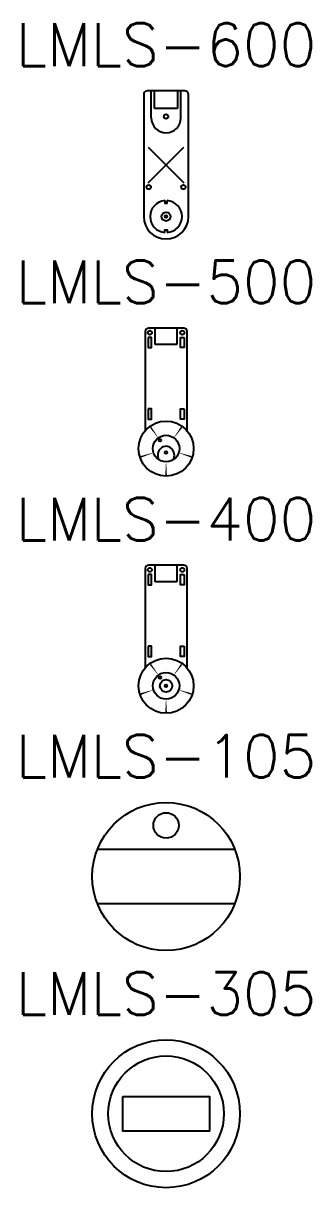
# Model space of a CAD drawing. Header units: inches. Extents: x -312 to 59, y -182 to 37.
# Drawn here: x -220.83 to -219.21, y 21.86 to 28.39 of the extents above; entities that cross this region are included whole.
import ezdxf

# ---------------------------------------------------------------- set-up
doc = ezdxf.new("R2010")
doc.units = ezdxf.units.IN
doc.header["$MEASUREMENT"] = 0
doc.set_wipeout_variables(frame=1)
doc.header["$PDMODE"] = 3
doc.header["$PDSIZE"] = 0.1
doc.linetypes.add('HIDDEN', pattern=[0.375, 0.25, -0.125])
doc.styles.add('ROMANS', font='ROMANS.shx')

# ---------------------------------------------------------------- blocks, each defined once
blk = doc.blocks.new('LMLS-600')
at = {"insert": (0, 0.6743), "char_height": 0.24, "width": 5.724, "attachment_point": 5, "style": 'ROMANS'}
blk.add_mtext('LMLS-600', dxfattribs=at)
blk.add_wipeout([(-0.1544, -0.415), (0.1544, -0.415), (0.1544, 0.415), (-0.1544, 0.415)])
for p, q in [((-0.0831, 0.2638), (-0.0831, 0.415)), ((-0.0648, 0.3158), (-0.0648, 0.415)), ((0.0648, 0.415), (0.0648, 0.3158)), ((0.0831, 0.2638), (0.0831, 0.415)), ((0.0648, 0.3158), (-0.0648, 0.3158))]:
    blk.add_line(p, q)
blk.add_lwpolyline([(0.1257, -0.2893), (0.1257, 0.3954, 0.414214), (0.1061, 0.415), (-0.1061, 0.415, 0.414214), (-0.1257, 0.3954), (-0.1257, -0.2893)], format="xyb")
for points in [[(-0.0067, -0.2), (-0.0067, -0.2141), (0.0067, -0.2141), (0.0067, -0.2)], [(-0.0067, -0.3785), (-0.0067, -0.3644), (0.0067, -0.3644), (0.0067, -0.3785)]]:
    blk.add_lwpolyline(points)
for centre, radius in [((0, 0.2715), 0.0123), ((-0.0975, -0.1244), 0.0123), ((0.0975, -0.1244), 0.0123), ((0, -0.2893), 0.0251), ((0, -0.2893), 0.00707)]:
    blk.add_circle(centre, radius)
for centre, radius, start, end in [((0, 0.2638), 0.0831, 180, 0), ((0, -0.2893), 0.0895, 94.31882, 265.68118), ((0, -0.2893), 0.0895, 274.31882, 85.68118), ((0, -0.2893), 0.1257, 180, 360)]:
    blk.add_arc(centre, radius, start, end)
blk = doc.blocks.new('LMLS-500')
at = {"insert": (0, 0.6743), "char_height": 0.24, "width": 5.724, "attachment_point": 5, "style": 'ROMANS'}
blk.add_mtext('LMLS-500', dxfattribs=at)
blk.add_wipeout([(-0.1544, -0.415), (0.1544, -0.415), (0.1544, 0.415), (-0.1544, 0.415)])
at = {"linetype": 'HIDDEN'}
for p, q in [((-0.0605, 0.3224), (-0.0605, 0.415)), ((0.0605, 0.415), (0.0605, 0.3224)), ((0.0605, 0.3224), (-0.0605, 0.3224))]:
    blk.add_line(p, q, dxfattribs=at)
for points, format in [([(0.1175, -0.1604), (0.1175, 0.3967, 0.414214), (0.0991, 0.415), (-0.0991, 0.415, 0.414214), (-0.1175, 0.3967), (-0.1175, -0.1604)], "xyb"), ([(-0.0873, -0.1405, 0.00917, 0.00229, 0), (-0.0482, -0.1943, 0, 0, 0)], "xyseb"), ([(0.0873, -0.1405, 0.00917, 0.00229, 0), (0.0482, -0.1943, 0, 0, 0)], "xyseb"), ([(-0.1412, -0.3065, 0.00917, 0.00229, 0), (-0.078, -0.286, 0, 0, 0)], "xyseb"), ([(0.1412, -0.3065, 0.00917, 0.00229, 0), (0.078, -0.286, 0, 0, 0)], "xyseb"), ([(0, -0.4091, 0.00917, 0.00229, 0), (0, -0.3426, 0, 0, 0)], "xyseb")]:
    blk.add_lwpolyline(points, format=format)
for points in [[(-0.1007, 0.3632), (-0.1007, 0.3055), (-0.0815, 0.3055), (-0.0815, 0.3632)], [(0.1007, 0.3632), (0.1007, 0.3055), (0.0815, 0.3055), (0.0815, 0.3632)], [(-0.1007, -0.0381), (-0.1007, -0.0958), (-0.0815, -0.0958), (-0.0815, -0.0381)], [(0.1007, -0.0381), (0.1007, -0.0958), (0.0815, -0.0958), (0.0815, -0.0381)]]:
    blk.add_lwpolyline(points, close=True)
for centre, radius in [((-0.0911, 0.3898), 0.0115), ((0.0911, 0.3898), 0.0115), ((0, -0.2606), 0.1544), ((0, -0.2606), 0.0745), ((-0.034, -0.2139), 0.00721), ((0, -0.2828), 0.00721)]:
    blk.add_circle(centre, radius)
blk.add_ellipse((0, -0.298), major_axis=(0, 0.0504), ratio=0.920481, start_param=4.183273, end_param=8.383098)
blk = doc.blocks.new('LMLS-400')
at = {"insert": (0, 0.6743), "char_height": 0.24, "width": 5.724, "attachment_point": 5, "style": 'ROMANS'}
blk.add_mtext('LMLS-400', dxfattribs=at)
blk.add_wipeout([(-0.1544, -0.415), (0.1544, -0.415), (0.1544, 0.415), (-0.1544, 0.415)])
at = {"linetype": 'HIDDEN'}
for p, q in [((-0.0605, 0.3224), (-0.0605, 0.415)), ((0.0605, 0.415), (0.0605, 0.3224)), ((0.0605, 0.3224), (-0.0605, 0.3224))]:
    blk.add_line(p, q, dxfattribs=at)
for points, format in [([(0.1175, -0.1604), (0.1175, 0.3967, 0.414214), (0.0991, 0.415), (-0.0991, 0.415, 0.414214), (-0.1175, 0.3967), (-0.1175, -0.1604)], "xyb"), ([(-0.0873, -0.1405, 0.00917, 0.00229, 0), (-0.0482, -0.1943, 0, 0, 0)], "xyseb"), ([(0.0873, -0.1405, 0.00917, 0.00229, 0), (0.0482, -0.1943, 0, 0, 0)], "xyseb"), ([(-0.1412, -0.3065, 0.00917, 0.00229, 0), (-0.078, -0.286, 0, 0, 0)], "xyseb"), ([(0.1412, -0.3065, 0.00917, 0.00229, 0), (0.078, -0.286, 0, 0, 0)], "xyseb"), ([(0, -0.4091, 0.00917, 0.00229, 0), (0, -0.3426, 0, 0, 0)], "xyseb")]:
    blk.add_lwpolyline(points, format=format)
for points in [[(-0.1007, 0.3632), (-0.1007, 0.3055), (-0.0815, 0.3055), (-0.0815, 0.3632)], [(0.1007, 0.3632), (0.1007, 0.3055), (0.0815, 0.3055), (0.0815, 0.3632)], [(-0.1007, -0.0381), (-0.1007, -0.0958), (-0.0815, -0.0958), (-0.0815, -0.0381)], [(0.1007, -0.0381), (0.1007, -0.0958), (0.0815, -0.0958), (0.0815, -0.0381)]]:
    blk.add_lwpolyline(points, close=True)
for centre, radius in [((-0.0911, 0.3898), 0.0115), ((0.0911, 0.3898), 0.0115), ((0, -0.2606), 0.1544), ((0, -0.2606), 0.0745), ((-0.034, -0.2139), 0.00721), ((0, -0.2606), 0.035), ((0, -0.2606), 0.00721)]:
    blk.add_circle(centre, radius)
blk = doc.blocks.new('LMLS-105')
at = {"insert": (0, 0.6743), "char_height": 0.24, "width": 5.724, "attachment_point": 5, "style": 'ROMANS'}
blk.add_mtext('LMLS-105', dxfattribs=at)
blk.add_wipeout([(-0.415, 0.415), (0.415, 0.415), (0.415, -0.415), (-0.415, -0.415)])
for p, q in [((-0.3855, 0.1537), (0.3855, 0.1537)), ((0.3855, -0.1537), (-0.3855, -0.1537))]:
    blk.add_line(p, q)
at = {"linetype": 'Continuous'}
blk.add_circle((0, 0), 0.415, dxfattribs=at)
blk.add_circle((0, 0.2866), 0.0712)
blk = doc.blocks.new('LMLS-305')
at = {"insert": (0, 0.6743), "char_height": 0.24, "width": 5.724, "attachment_point": 5, "style": 'ROMANS'}
blk.add_mtext('LMLS-305', dxfattribs=at)
blk.add_wipeout([(-0.415, 0.415), (0.415, 0.415), (0.415, -0.415), (-0.415, -0.415)])
blk.add_lwpolyline([(-0.2433, 0.097), (0.2433, 0.097), (0.2433, -0.097), (-0.2433, -0.097)], close=True)
for radius in [0.415, 0.3245]:
    blk.add_circle((0, 0), radius)

msp = doc.modelspace()

# ---------------------------------------------------------------- block references
for name, p in [('LMLS-600', (-220.02642, 27.59986)), ('LMLS-500', (-220.02642, 26.26986)), ('LMLS-400', (-220.02642, 24.93986)), ('LMLS-105', (-220.02642, 23.60986)), ('LMLS-305', (-220.02642, 22.27986))]:
    msp.add_blockref(name, p)

# ---------------------------------------------------------------- next in the draw order: linework, layer by layer
at = {"color": 4}
msp.add_point((-220.02642, 27.59986), dxfattribs=at)

doc.saveas('drawing.dxf')
